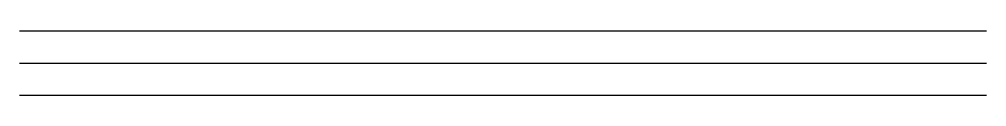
# Model space of a CAD drawing. Header units: millimetres. Extents: x 2000 to 5000, y 3000 to 3200.
import ezdxf

# ---------------------------------------------------------------- set-up
doc = ezdxf.new("R2010")
doc.units = ezdxf.units.MM
doc.layers.add('objects-lines', color=7, linetype='Continuous')

msp = doc.modelspace()

# ---------------------------------------------------------------- linework, layer by layer
at = {"layer": 'objects-lines', "ltscale": 100}
for p, q in [((2000, 3200), (5000, 3200)), ((2000, 3100), (5000, 3100)), ((2000, 3000), (5000, 3000))]:
    msp.add_line(p, q, dxfattribs=at)

doc.saveas('drawing.dxf')
